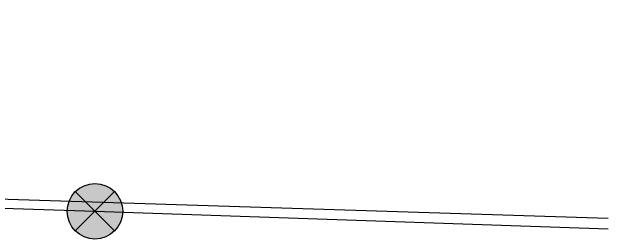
# Model space of a CAD drawing. Extents: x 318135 to 320565, y 5636722 to 5638970.
# Drawn here: x 320462.1 to 320565.1, y 5638005.5 to 5638044.7 of the extents above; entities that cross this region are included whole.
import ezdxf

# ---------------------------------------------------------------- set-up
doc = ezdxf.new("R2010")
doc.units = 0
doc.header["$LTSCALE"] = 5
for name, color, linetype in [('AS-POWER-EXISTING-PP', 72, 'Continuous'), ('AS-POWER-OH-ATCO PIPELINES', 241, 'foc-OHPOWER'), ('L-SEC', 7, 'Continuous')]:
    doc.layers.add(name, color=color, linetype=linetype)
doc.styles.add('foc-LtypeFont', font='ARIALN.TTF', dxfattribs={"height": 7.35})
doc.linetypes.add('foc-OHPOWER', pattern='A,10,-1,["O/P",foc-LtypeFont,S=0.2,R=0,X=-0.5,Y=-0.75],-3.25', length=14.25)

# ---------------------------------------------------------------- blocks, each defined once
blk = doc.blocks.new('POWERPOLE')
h = blk.add_hatch(color=255)
edge = h.paths.add_edge_path()
edge.add_arc((0, 0), 0.96, 0, 360)
at = {"linetype": 'Continuous'}
for p, q in [((0.679, -0.679), (-0.679, 0.679)), ((-0.679, -0.679), (0.679, 0.679))]:
    blk.add_line(p, q, dxfattribs=at)
blk.add_circle((0, 0), 0.96, dxfattribs=at)

msp = doc.modelspace()

# ---------------------------------------------------------------- linework, layer by layer
at = {"layer": 'AS-POWER-OH-ATCO PIPELINES', "flags": 128}
msp.add_lwpolyline([(319425.932, 5638043.927), (319564.052, 5638040.09), (320476.412, 5638010.29), (320565.099, 5638007.285)], dxfattribs=at)
at = {"layer": 'L-SEC'}
msp.add_line((319425.932, 5638044.732), (320565.099, 5638009.115), dxfattribs=at)

# ---------------------------------------------------------------- block references
at = {"layer": 'AS-POWER-EXISTING-PP', "color": 2, "xscale": 5.000000000000004, "yscale": 5.000000000000004, "zscale": 5.000000000000004}
msp.add_blockref('POWERPOLE', (320476.412, 5638010.29), dxfattribs=at)

doc.saveas('drawing.dxf')
